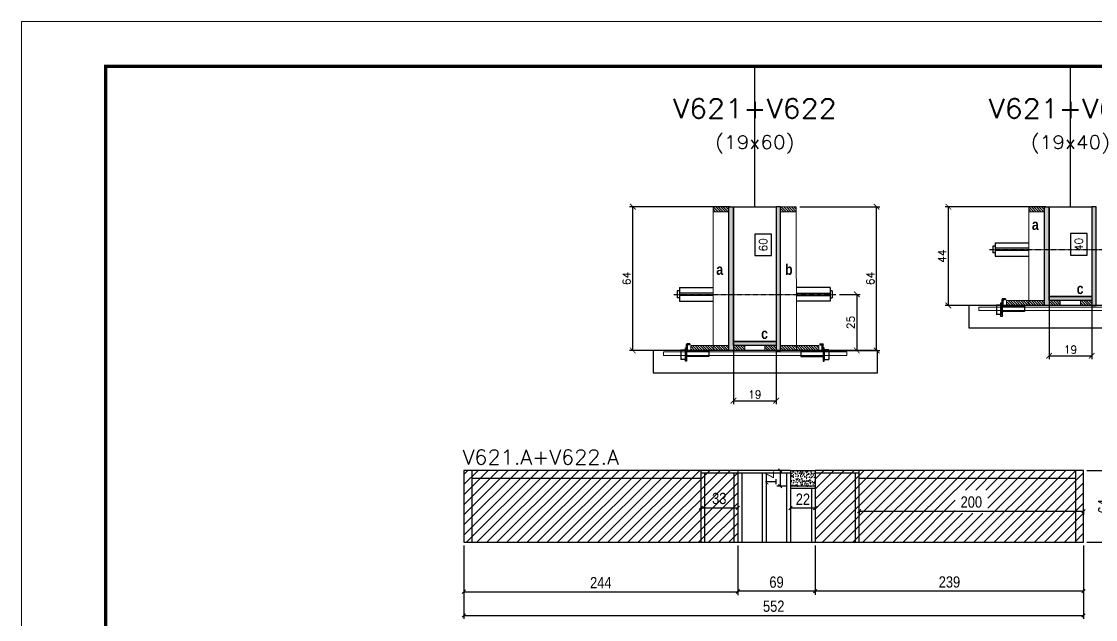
# Model space of a CAD drawing. Extents: x -20960 to -5926, y -2106 to 21915.
# Drawn here: x -10608 to -9652, y 14491 to 15024 of the extents above; entities that cross this region are included whole.
import ezdxf
from ezdxf.enums import TextEntityAlignment as Align

# ---------------------------------------------------------------- set-up
doc = ezdxf.new("R2010")
doc.units = 0
doc.linetypes.add('DASHED', pattern=[0.75, 0.5, -0.25])
doc.linetypes.add('HIDDEN', pattern=[0.375, 0.25, -0.125])
for name, color, linetype in [('barrote', 251, 'Continuous'), ('COTA', 241, 'Continuous'), ('Cota Seção (2x)', 4, 'Continuous'), ('detalhes', 4, 'Continuous'), ('Painéis', 200, 'Continuous'), ('presilha', 1, 'Continuous'), ('Reaproveitamento', 251, 'Continuous'), ('SARR_2.2x7', 40, 'Continuous'), ('SARR_3.5x7', 81, 'Continuous'), ('TENSOR', 3, 'Continuous'), ('Texto de Titulo', 7, 'Continuous'), ('Texto Qtd Sarr', 242, 'Continuous')]:
    doc.layers.add(name, color=color, linetype=linetype)
for name, color, linetype, lineweight in [('CONCRETO', 251, 'Continuous', 25), ('Folhas', 255, 'Continuous', 9), ('Hachura', 251, 'Continuous', 9), ('Madeira', 126, 'Continuous', 18), ('SARRAFO DE PRESSAO', 251, 'DASHED', 9), ('SCO-___-LAJ', 2, 'Continuous', 0), ('Texto Seção', 7, 'Continuous', 15)]:
    doc.layers.add(name, color=color, linetype=linetype, lineweight=lineweight)
doc.styles.add('COTA TECNICA', font='techl___.ttf', dxfattribs={"height": 10})
doc.styles.add('REGUA-120', font='ROMANS.shx', dxfattribs={"height": 15})
doc.styles.add('Romans', font='romans.shx')
doc.styles.add('TECNICA', font='techb___.ttf', dxfattribs={"height": 10})
doc.dimstyles.new('Cota Seção (2x)', dxfattribs={"dimtxt": 7, "dimasz": 5, "dimexe": 3, "dimexo": 3, "dimgap": 2, "dimtad": 3, "dimdec": 1, "dimlfac": 0.5, "dimzin": 12, "dimdsep": 46, "dimtxsty": 'Romans', "dimblk": 'ARCHTICK', "dimcen": 0, "dimclrd": 4, "dimclre": 4, "dimclrt": 1, "dimadec": 1, "dimazin": 3, "dimtfac": 1, "dimtdec": 1, "dimtmove": 0, "dimatfit": 3, "dimldrblk": 'OBLIQUE', "dimfxl": 1, "dimtolj": 1, "dimtzin": 12, "dimarcsym": 0})
doc.dimstyles.new('Cota Seção interna', dxfattribs={"dimtxt": 7, "dimasz": 6, "dimexe": 0.18, "dimexo": 2, "dimgap": -4, "dimtad": 3, "dimdec": 1, "dimlfac": 0.5, "dimzin": 12, "dimdsep": 46, "dimtxsty": 'Romans', "dimblk": 'ARCHTICK', "dimcen": 0.09, "dimse1": 1, "dimse2": 1, "dimsd1": 1, "dimsd2": 1, "dimclrd": 180, "dimclre": 5, "dimclrt": 1, "dimadec": 0, "dimazin": 3, "dimtfac": 1, "dimtdec": 1, "dimtofl": 0, "dimtmove": 0, "dimatfit": 3, "dimldrblk": 'ARCHTICK', "dimfxl": 1, "dimtolj": 1, "dimtzin": 0, "dimarcsym": 0})
doc.dimstyles.new('PAINEL', dxfattribs={"dimtxt": 10, "dimasz": 3, "dimexe": 3, "dimexo": 3, "dimgap": 3, "dimtad": 1, "dimdec": 1, "dimzin": 12, "dimdsep": 46, "dimtxsty": 'COTA TECNICA', "dimblk1": 'OBLIQUE', "dimblk2": 'OBLIQUE', "dimsah": 1, "dimcen": 0.9, "dimclrd": 4, "dimclre": 4, "dimclrt": 240, "dimadec": 1, "dimazin": 3, "dimtfac": 1, "dimtdec": 1, "dimtmove": 0, "dimatfit": 3, "dimfxl": 1, "dimtolj": 1, "dimtzin": 12, "dimarcsym": 0})
pattern_1 = [(315, (12982.2146, 6501.2966), (1.12253202, 1.12253202), [])]
pattern_2 = [(315, (12982.2146, 6427.6966), (1.12253202, 1.12253202), [])]
pattern_3 = [(315, (13263.2772, 6541.2966), (1.12253202, 1.12253202), [])]

# ---------------------------------------------------------------- blocks, each defined once
blk = doc.blocks.new('9999999999')
at = {"layer": 'Folhas'}
blk.add_lwpolyline([(98138.98, 34190.21), (99623.98, 34190.21), (99623.98, 35240.21), (98138.98, 35240.21)], close=True, dxfattribs=at)
at = {"layer": 'Folhas', "color": 30, "const_width": 3}
blk.add_lwpolyline([(98213.98, 34230.21), (99583.98, 34230.21), (99583.98, 35200.21), (98213.98, 35200.21)], close=True, dxfattribs=at)
blk = doc.blocks.new('_Oblique')
at = {"color": 0, "linetype": 'ByBlock', "lineweight": -2}
blk.add_line((-0.5, -0.5), (0.5, 0.5), dxfattribs=at)
blk = doc.blocks.new('*D804')
at = {"layer": 'COTA', "color": 4, "linetype": 'ByBlock', "lineweight": -2, "transparency": 16777216}
for p, q in [((-10214.56, 14557.1), (-10214.56, 14513.1)), ((-9970.56, 14557.1), (-9970.56, 14513.1)), ((-10214.56, 14516.1), (-9970.56, 14516.1))]:
    blk.add_line(p, q, dxfattribs=at)
at = {"layer": 'Defpoints', "color": 0, "linetype": 'ByBlock', "transparency": 16777216}
for p in [(-10214.56, 14560.1), (-9970.56, 14560.1), (-9970.56, 14516.1)]:
    blk.add_point(p, dxfattribs=at)
at = {"layer": 'COTA', "color": 4, "linetype": 'ByBlock', "lineweight": -2, "transparency": 16777216, "xscale": 3, "yscale": 3, "zscale": 3, "rotation": 180}
blk.add_blockref('_Oblique', (-10214.56, 14516.1), dxfattribs=at)
at = {"layer": 'COTA', "color": 4, "linetype": 'ByBlock', "lineweight": -2, "transparency": 16777216, "xscale": 3, "yscale": 3, "zscale": 3}
blk.add_blockref('_Oblique', (-9970.56, 14516.1), dxfattribs=at)
at = {"layer": 'COTA', "color": 240, "linetype": 'ByBlock', "transparency": 16777216, "insert": (-10092.56, 14524.17), "char_height": 10, "attachment_point": 5, "style": 'COTA TECNICA'}
blk.add_mtext('\\A1;244', dxfattribs=at)
blk = doc.blocks.new('*D805')
at = {"layer": 'COTA', "color": 4, "linetype": 'ByBlock', "lineweight": -2, "transparency": 16777216}
for p, q in [((-9901.56, 14557.1), (-9901.56, 14513.43)), ((-9662.56, 14557.1), (-9662.56, 14513.43)), ((-9662.56, 14516.43), (-9901.56, 14516.43))]:
    blk.add_line(p, q, dxfattribs=at)
at = {"layer": 'Defpoints', "color": 0, "linetype": 'ByBlock', "transparency": 16777216}
for p in [(-9901.56, 14560.1), (-9662.56, 14560.1), (-9901.56, 14516.43)]:
    blk.add_point(p, dxfattribs=at)
at = {"layer": 'COTA', "color": 4, "linetype": 'ByBlock', "lineweight": -2, "transparency": 16777216, "xscale": 3, "yscale": 3, "zscale": 3, "rotation": 180}
blk.add_blockref('_Oblique', (-9901.56, 14516.43), dxfattribs=at)
at = {"layer": 'COTA', "color": 4, "linetype": 'ByBlock', "lineweight": -2, "transparency": 16777216, "xscale": 3, "yscale": 3, "zscale": 3}
blk.add_blockref('_Oblique', (-9662.56, 14516.43), dxfattribs=at)
at = {"layer": 'COTA', "color": 240, "linetype": 'ByBlock', "transparency": 16777216, "insert": (-9782.06, 14524.68), "char_height": 10, "attachment_point": 5, "style": 'COTA TECNICA'}
blk.add_mtext('\\A1;239', dxfattribs=at)
blk = doc.blocks.new('*D806')
at = {"layer": 'COTA', "color": 4, "linetype": 'ByBlock', "lineweight": -2, "transparency": 16777216}
for p, q in [((-9970.56, 14557.1), (-9970.56, 14513.43)), ((-9901.56, 14557.1), (-9901.56, 14513.43)), ((-9901.56, 14516.43), (-9970.56, 14516.43))]:
    blk.add_line(p, q, dxfattribs=at)
at = {"layer": 'Defpoints', "color": 0, "linetype": 'ByBlock', "transparency": 16777216}
for p in [(-9970.56, 14560.1), (-9901.56, 14560.1), (-9970.56, 14516.43)]:
    blk.add_point(p, dxfattribs=at)
at = {"layer": 'COTA', "color": 4, "linetype": 'ByBlock', "lineweight": -2, "transparency": 16777216, "xscale": 3, "yscale": 3, "zscale": 3, "rotation": 180}
blk.add_blockref('_Oblique', (-9970.56, 14516.43), dxfattribs=at)
at = {"layer": 'COTA', "color": 4, "linetype": 'ByBlock', "lineweight": -2, "transparency": 16777216, "xscale": 3, "yscale": 3, "zscale": 3}
blk.add_blockref('_Oblique', (-9901.56, 14516.43), dxfattribs=at)
at = {"layer": 'COTA', "color": 240, "linetype": 'ByBlock', "transparency": 16777216, "insert": (-9936.06, 14524.56), "char_height": 10, "attachment_point": 5, "style": 'COTA TECNICA'}
blk.add_mtext('\\A1;69', dxfattribs=at)
blk = doc.blocks.new('_ArchTick')
at = {"color": 0, "linetype": 'ByBlock', "const_width": 0.15}
blk.add_lwpolyline([(-0.5, -0.5), (0.5, 0.5)], dxfattribs=at)
blk = doc.blocks.new('*D811')
at = {"layer": 'COTA', "color": 4, "lineweight": -2, "transparency": 16777216}
for p, q in [((-9977.41, 14858.94), (-10067.05, 14858.94)), ((-10064.05, 14730.94), (-10064.05, 14858.94)), ((-10015.41, 14730.94), (-10067.05, 14730.94))]:
    blk.add_line(p, q, dxfattribs=at)
at = {"layer": 'Defpoints', "color": 0, "transparency": 16777216}
for p in [(-10064.05, 14858.94), (-9974.41, 14858.94), (-10012.41, 14730.94)]:
    blk.add_point(p, dxfattribs=at)
at = {"layer": 'COTA', "color": 4, "lineweight": -2, "transparency": 16777216, "xscale": 5, "yscale": 5, "zscale": 5}
for p, rotation in [((-10064.05, 14858.94), 90), ((-10064.05, 14730.94), 270)]:
    blk.add_blockref('_ArchTick', p, dxfattribs=dict(at, rotation=rotation))
at = {"layer": 'COTA', "color": 1, "transparency": 16777216, "insert": (-10069.55, 14794.94), "char_height": 7, "attachment_point": 5, "rotation": 90, "style": 'Romans'}
blk.add_mtext('\\A1;64', dxfattribs=at)
blk = doc.blocks.new('*D812')
at = {"layer": 'COTA', "color": 4, "lineweight": -2, "transparency": 16777216}
for p, q in [((-9915.42, 14858.94), (-9843.93, 14858.94)), ((-9846.93, 14730.94), (-9846.93, 14858.94)), ((-9895.41, 14730.94), (-9843.93, 14730.94))]:
    blk.add_line(p, q, dxfattribs=at)
at = {"layer": 'Defpoints', "color": 0, "transparency": 16777216}
for p in [(-9918.42, 14858.94), (-9846.93, 14858.94), (-9898.41, 14730.94)]:
    blk.add_point(p, dxfattribs=at)
at = {"layer": 'COTA', "color": 4, "lineweight": -2, "transparency": 16777216, "xscale": 5, "yscale": 5, "zscale": 5}
for p, rotation in [((-9846.93, 14858.94), 90), ((-9846.93, 14730.94), 270)]:
    blk.add_blockref('_ArchTick', p, dxfattribs=dict(at, rotation=rotation))
at = {"layer": 'COTA', "color": 1, "transparency": 16777216, "insert": (-9852.43, 14794.94), "char_height": 7, "attachment_point": 5, "rotation": 90, "style": 'Romans'}
blk.add_mtext('\\A1;64', dxfattribs=at)
blk = doc.blocks.new('*D813')
at = {"layer": 'Cota Seção (2x)', "color": 180, "lineweight": -2, "transparency": 16777216}
for p, q in [((-9940.41, 14834.44), (-9955.41, 14834.44)), ((-9955.41, 14834.44), (-9955.41, 14815.44)), ((-9940.41, 14815.44), (-9940.41, 14834.44)), ((-9955.41, 14815.44), (-9940.41, 14815.44))]:
    blk.add_line(p, q, dxfattribs=at)
at = {"layer": 'Defpoints', "color": 0, "transparency": 16777216}
for p in [(-9936.42, 14858.94), (-9936.41, 14858.94), (-9936.41, 14738.94)]:
    blk.add_point(p, dxfattribs=at)
at = {"layer": 'Cota Seção (2x)', "color": 1, "transparency": 16777216, "insert": (-9947.91, 14824.94), "char_height": 7, "attachment_point": 5, "rotation": 90, "style": 'Romans'}
blk.add_mtext('\\A1;60', dxfattribs=at)
blk = doc.blocks.new('titulo1')
at = {"layer": 'Defpoints', "color": 252, "linetype": 'HIDDEN', "ltscale": 2}
blk.add_line((0, 0), (0, 125), dxfattribs=at)
at = {"layer": 'Defpoints', "style": 'Romans', "oblique": 15}
blk.add_attdef('FOLHA', text='', height=10, dxfattribs=at).set_placement((0, 15.58), align=Align.MIDDLE_CENTER)
at = {"layer": 'Texto Qtd Sarr', "color": 3, "style": 'Romans', "oblique": 15}
for tag, height, p in [('TITULO', 17, (0, 71.45)), ('SEÇÃO', 12, (0, 41.55))]:
    blk.add_attdef(tag, text='', height=height, dxfattribs=at).set_placement(p, align=Align.MIDDLE_CENTER)
blk = doc.blocks.new('PRESILHA METÁLICA 1')
at = {"layer": 'presilha'}
for p, q in [((6, 15.5), (7.5, 15.5)), ((6, -2.5), (6, 15.5)), ((7.5, 10.6), (7.5, 19.9)), ((7.5, 15.5), (7.5, -2.5)), ((12, 21), (8.6, 21)), ((9, 11.6), (9, 18.9)), ((12, 19.5), (9.6, 19.5)), ((12, 21), (12, 19.5)), ((0, 13), (6, 13)), ((0, 13), (0, 0)), ((6, 0), (0, 0)), ((6, 13), (6, 0)), ((37.5, 4.1), (7.5, 4.1)), ((37.5, 11), (9.6, 11)), ((37.5, 11), (37.5, 4.1)), ((7.5, -2.5), (6, -2.5))]:
    blk.add_line(p, q, dxfattribs=at)
for centre, radius, start, end in [((8.6, 19.9), 1.14, 90, 180), ((9.6, 18.9), 0.57, 90, 180), ((9.6, 11.6), 0.57, 180, 270)]:
    blk.add_arc(centre, radius, start, end, dxfattribs=at)
blk = doc.blocks.new('*D814')
at = {"layer": 'COTA', "color": 4, "lineweight": -2, "transparency": 16777216}
for p, q in [((-9974.41, 14732.34), (-9974.41, 14683.21)), ((-9936.41, 14732.34), (-9936.41, 14683.21)), ((-9974.41, 14686.21), (-9936.41, 14686.21))]:
    blk.add_line(p, q, dxfattribs=at)
at = {"layer": 'Defpoints', "color": 0, "transparency": 16777216}
for p in [(-9974.41, 14735.34), (-9936.41, 14735.34), (-9936.41, 14686.21)]:
    blk.add_point(p, dxfattribs=at)
at = {"layer": 'COTA', "color": 4, "lineweight": -2, "transparency": 16777216, "xscale": 5, "yscale": 5, "zscale": 5, "rotation": 180}
blk.add_blockref('_ArchTick', (-9974.41, 14686.21), dxfattribs=at)
at = {"layer": 'COTA', "color": 4, "lineweight": -2, "transparency": 16777216, "xscale": 5, "yscale": 5, "zscale": 5}
blk.add_blockref('_ArchTick', (-9936.41, 14686.21), dxfattribs=at)
at = {"layer": 'COTA', "color": 1, "transparency": 16777216, "insert": (-9955.41, 14691.71), "char_height": 7, "attachment_point": 5, "style": 'Romans'}
blk.add_mtext('\\A1;19', dxfattribs=at)
blk = doc.blocks.new('*D832')
at = {"layer": 'COTA', "color": 4, "lineweight": -2, "transparency": 16777216}
for p, q in [((-9862.56, 14589.1), (-9862.56, 14584.77)), ((-9862.56, 14587.77), (-9662.56, 14587.77)), ((-9662.56, 14589.1), (-9662.56, 14584.77))]:
    blk.add_line(p, q, dxfattribs=at)
at = {"layer": 'Defpoints', "color": 0, "transparency": 16777216}
for p in [(-9862.56, 14592.1), (-9662.56, 14592.1), (-9662.56, 14587.77)]:
    blk.add_point(p, dxfattribs=at)
at = {"layer": 'COTA', "color": 4, "lineweight": -2, "transparency": 16777216, "xscale": 3, "yscale": 3, "zscale": 3, "rotation": 180}
blk.add_blockref('_Oblique', (-9862.56, 14587.77), dxfattribs=at)
at = {"layer": 'COTA', "color": 4, "lineweight": -2, "transparency": 16777216, "xscale": 3, "yscale": 3, "zscale": 3}
blk.add_blockref('_Oblique', (-9662.56, 14587.77), dxfattribs=at)
at = {"layer": 'COTA', "color": 240, "transparency": 16777216, "insert": (-9762.56, 14595.88), "char_height": 10, "attachment_point": 5, "style": 'COTA TECNICA'}
blk.add_mtext('\\A1;200', dxfattribs=at)
blk = doc.blocks.new('*D833')
at = {"layer": 'COTA', "color": 4, "lineweight": -2, "transparency": 16777216}
blk.add_line((-10003.56, 14590.87), (-9970.56, 14590.87), dxfattribs=at)
at = {"layer": 'Defpoints', "color": 0, "transparency": 16777216}
for p in [(-10003.56, 14590.87), (-9970.56, 14590.87), (-9970.56, 14590.87)]:
    blk.add_point(p, dxfattribs=at)
at = {"layer": 'COTA', "color": 4, "lineweight": -2, "transparency": 16777216, "xscale": 3, "yscale": 3, "zscale": 3, "rotation": 180}
blk.add_blockref('_Oblique', (-10003.56, 14590.87), dxfattribs=at)
at = {"layer": 'COTA', "color": 4, "lineweight": -2, "transparency": 16777216, "xscale": 3, "yscale": 3, "zscale": 3}
blk.add_blockref('_Oblique', (-9970.56, 14590.87), dxfattribs=at)
at = {"layer": 'COTA', "color": 240, "transparency": 16777216, "insert": (-9987.06, 14599.08), "char_height": 10, "attachment_point": 5, "style": 'COTA TECNICA'}
blk.add_mtext('\\A1;33', dxfattribs=at)
blk = doc.blocks.new('*D834')
at = {"layer": 'COTA', "color": 4, "lineweight": -2, "transparency": 16777216}
for p, q in [((-9659.56, 14624.1), (-9633.44, 14624.1)), ((-9636.44, 14560.1), (-9636.44, 14624.1)), ((-9659.56, 14560.1), (-9633.44, 14560.1))]:
    blk.add_line(p, q, dxfattribs=at)
at = {"layer": 'Defpoints', "color": 0, "transparency": 16777216}
for p in [(-9662.56, 14624.1), (-9636.44, 14624.1), (-9662.56, 14560.1)]:
    blk.add_point(p, dxfattribs=at)
at = {"layer": 'COTA', "color": 4, "lineweight": -2, "transparency": 16777216, "xscale": 3, "yscale": 3, "zscale": 3}
for p, rotation in [((-9636.44, 14624.1), 90), ((-9636.44, 14560.1), 270)]:
    blk.add_blockref('_Oblique', p, dxfattribs=dict(at, rotation=rotation))
at = {"layer": 'COTA', "color": 240, "transparency": 16777216, "insert": (-9644.54, 14592.1), "char_height": 10, "attachment_point": 5, "rotation": 90, "style": 'COTA TECNICA'}
blk.add_mtext('\\A1;64', dxfattribs=at)
blk = doc.blocks.new('*D819')
at = {"layer": 'COTA', "color": 4, "lineweight": -2, "transparency": 16777216}
for p, q in [((-9880.1, 14780.91), (-9861.55, 14780.91)), ((-9864.55, 14780.91), (-9864.55, 14730.94)), ((-9880.1, 14730.94), (-9861.55, 14730.94))]:
    blk.add_line(p, q, dxfattribs=at)
at = {"layer": 'Defpoints', "color": 0, "transparency": 16777216}
for p in [(-9883.1, 14780.91), (-9883.1, 14730.94), (-9864.55, 14730.94)]:
    blk.add_point(p, dxfattribs=at)
at = {"layer": 'COTA', "color": 4, "lineweight": -2, "transparency": 16777216, "xscale": 5, "yscale": 5, "zscale": 5}
for p, rotation in [((-9864.55, 14780.91), 90), ((-9864.55, 14730.94), 270)]:
    blk.add_blockref('_ArchTick', p, dxfattribs=dict(at, rotation=rotation))
at = {"layer": 'COTA', "color": 1, "transparency": 16777216, "insert": (-9870.05, 14755.93), "char_height": 7, "attachment_point": 5, "rotation": 90, "style": 'Romans'}
blk.add_mtext('\\A1;25', dxfattribs=at)
blk = doc.blocks.new('*D835')
at = {"layer": 'COTA', "color": 4, "lineweight": -2, "ltscale": 25, "transparency": 16777216}
for p, q in [((-10214.56, 14557.1), (-10214.56, 14491.99)), ((-9662.56, 14557.1), (-9662.56, 14491.99)), ((-10214.56, 14494.99), (-9662.56, 14494.99))]:
    blk.add_line(p, q, dxfattribs=at)
at = {"layer": 'Defpoints', "color": 0, "ltscale": 25, "transparency": 16777216}
for p in [(-10214.56, 14560.1), (-9662.56, 14560.1), (-9662.56, 14494.99)]:
    blk.add_point(p, dxfattribs=at)
at = {"layer": 'COTA', "color": 4, "lineweight": -2, "ltscale": 25, "transparency": 16777216, "xscale": 3, "yscale": 3, "zscale": 3, "rotation": 180}
blk.add_blockref('_Oblique', (-10214.56, 14494.99), dxfattribs=at)
at = {"layer": 'COTA', "color": 4, "lineweight": -2, "ltscale": 25, "transparency": 16777216, "xscale": 3, "yscale": 3, "zscale": 3}
blk.add_blockref('_Oblique', (-9662.56, 14494.99), dxfattribs=at)
at = {"layer": 'COTA', "color": 240, "ltscale": 25, "transparency": 16777216, "insert": (-9938.56, 14503.1), "char_height": 10, "attachment_point": 5, "style": 'COTA TECNICA'}
blk.add_mtext('\\A1;552', dxfattribs=at)
blk = doc.blocks.new('*D821')
at = {"layer": 'COTA', "color": 4, "lineweight": -2, "transparency": 16777216}
for p, q in [((-9696.34, 14858.94), (-9785.99, 14858.94)), ((-9782.99, 14770.94), (-9782.99, 14858.94)), ((-9734.34, 14770.94), (-9785.99, 14770.94))]:
    blk.add_line(p, q, dxfattribs=at)
at = {"layer": 'Defpoints', "color": 0, "transparency": 16777216}
for p in [(-9782.99, 14858.94), (-9693.34, 14858.94), (-9731.34, 14770.94)]:
    blk.add_point(p, dxfattribs=at)
at = {"layer": 'COTA', "color": 4, "lineweight": -2, "transparency": 16777216, "xscale": 5, "yscale": 5, "zscale": 5}
for p, rotation in [((-9782.99, 14858.94), 90), ((-9782.99, 14770.94), 270)]:
    blk.add_blockref('_ArchTick', p, dxfattribs=dict(at, rotation=rotation))
at = {"layer": 'COTA', "color": 1, "transparency": 16777216, "insert": (-9788.49, 14814.94), "char_height": 7, "attachment_point": 5, "rotation": 90, "style": 'Romans'}
blk.add_mtext('\\A1;44', dxfattribs=at)
blk = doc.blocks.new('*D823')
at = {"layer": 'Cota Seção (2x)', "color": 180, "lineweight": -2, "transparency": 16777216}
for p, q in [((-9659.35, 14835.01), (-9674.35, 14835.01)), ((-9674.35, 14835.01), (-9674.35, 14815.67)), ((-9659.35, 14815.67), (-9659.35, 14835.01)), ((-9674.35, 14815.67), (-9659.35, 14815.67))]:
    blk.add_line(p, q, dxfattribs=at)
at = {"layer": 'Defpoints', "color": 0, "transparency": 16777216}
for p in [(-9655.35, 14858.94), (-9655.35, 14858.94), (-9655.34, 14778.94)]:
    blk.add_point(p, dxfattribs=at)
at = {"layer": 'Cota Seção (2x)', "color": 1, "transparency": 16777216, "insert": (-9666.85, 14825.34), "char_height": 7, "attachment_point": 5, "rotation": 90, "style": 'Romans'}
blk.add_mtext('\\A1;40', dxfattribs=at)
blk = doc.blocks.new('*D824')
at = {"layer": 'COTA', "color": 4, "lineweight": -2, "transparency": 16777216}
for p, q in [((-9693.34, 14772.34), (-9693.34, 14723.21)), ((-9655.34, 14772.34), (-9655.34, 14723.21)), ((-9693.34, 14726.21), (-9655.34, 14726.21))]:
    blk.add_line(p, q, dxfattribs=at)
at = {"layer": 'Defpoints', "color": 0, "transparency": 16777216}
for p in [(-9693.34, 14775.34), (-9655.34, 14775.34), (-9655.34, 14726.21)]:
    blk.add_point(p, dxfattribs=at)
at = {"layer": 'COTA', "color": 4, "lineweight": -2, "transparency": 16777216, "xscale": 5, "yscale": 5, "zscale": 5, "rotation": 180}
blk.add_blockref('_ArchTick', (-9693.34, 14726.21), dxfattribs=at)
at = {"layer": 'COTA', "color": 4, "lineweight": -2, "transparency": 16777216, "xscale": 5, "yscale": 5, "zscale": 5}
blk.add_blockref('_ArchTick', (-9655.34, 14726.21), dxfattribs=at)
at = {"layer": 'COTA', "color": 1, "transparency": 16777216, "insert": (-9674.34, 14731.71), "char_height": 7, "attachment_point": 5, "style": 'Romans'}
blk.add_mtext('\\A1;19', dxfattribs=at)
blk = doc.blocks.new('*D846')
at = {"layer": 'COTA', "color": 4, "lineweight": -2, "ltscale": 25, "transparency": 16777216}
for p, q in [((-9926.56, 14624.1), (-9935.91, 14624.1)), ((-9932.91, 14624.1), (-9932.91, 14610.1)), ((-9926.56, 14610.1), (-9935.91, 14610.1))]:
    blk.add_line(p, q, dxfattribs=at)
at = {"layer": 'Defpoints', "color": 0, "ltscale": 25, "transparency": 16777216}
for p in [(-9923.56, 14624.1), (-9932.91, 14610.1), (-9923.56, 14610.1)]:
    blk.add_point(p, dxfattribs=at)
at = {"layer": 'COTA', "color": 4, "lineweight": -2, "ltscale": 25, "transparency": 16777216, "xscale": 3, "yscale": 3, "zscale": 3}
for p, rotation in [((-9932.91, 14624.1), 90), ((-9932.91, 14610.1), 270)]:
    blk.add_blockref('_Oblique', p, dxfattribs=dict(at, rotation=rotation))
at = {"layer": 'COTA', "color": 240, "ltscale": 25, "transparency": 16777216, "insert": (-9940.98, 14617.1), "char_height": 10, "attachment_point": 5, "rotation": 90, "style": 'COTA TECNICA'}
blk.add_mtext('\\A1;14', dxfattribs=at)
blk = doc.blocks.new('*D847')
at = {"layer": 'COTA', "color": 4, "lineweight": -2, "ltscale": 25, "transparency": 16777216}
for p, q in [((-9923.56, 14607.1), (-9923.56, 14587.44)), ((-9901.56, 14607.1), (-9901.56, 14587.44)), ((-9901.56, 14590.44), (-9923.56, 14590.44))]:
    blk.add_line(p, q, dxfattribs=at)
at = {"layer": 'Defpoints', "color": 0, "ltscale": 25, "transparency": 16777216}
for p in [(-9923.56, 14610.1), (-9901.56, 14610.1), (-9923.56, 14590.44)]:
    blk.add_point(p, dxfattribs=at)
at = {"layer": 'COTA', "color": 4, "lineweight": -2, "ltscale": 25, "transparency": 16777216, "xscale": 3, "yscale": 3, "zscale": 3, "rotation": 180}
blk.add_blockref('_Oblique', (-9923.56, 14590.44), dxfattribs=at)
at = {"layer": 'COTA', "color": 4, "lineweight": -2, "ltscale": 25, "transparency": 16777216, "xscale": 3, "yscale": 3, "zscale": 3}
blk.add_blockref('_Oblique', (-9901.56, 14590.44), dxfattribs=at)
at = {"layer": 'COTA', "color": 240, "ltscale": 25, "transparency": 16777216, "insert": (-9912.56, 14598.44), "char_height": 10, "attachment_point": 5, "style": 'COTA TECNICA'}
blk.add_mtext('\\A1;22', dxfattribs=at)

msp = doc.modelspace()

# ---------------------------------------------------------------- hatches: boundary and pattern name
at = {"layer": 'COTA', "linetype": 'ByBlock'}
h = msp.add_hatch(dxfattribs=at)
h.set_pattern_fill('AR-CONC', color=256, scale=0.03)
h.set_pattern_definition([(50, (-150912.2337, -13718.9603), (5.46554007, -0.47817257), [0.5715, -6.2865]), (355, (-150912.2337, -13718.9603), (-1.05730264, 5.73170536), [0.4572, -5.02921753]), (100.4514447, (-150911.778, -13719), (4.40823741, 5.25353256), [0.48570026, -5.34270734]), (46.1842, (-150912.234, -13717.436), (8.13237123, -1.26126984), [0.85725, -9.42975]), (96.6355576, (-150911.556, -13717.541), (7.122124, 7.42278374), [0.7285507, -8.01406824]), (351.184151, (-150912.234, -13717.436), (7.122124, 7.42278374), [0.685799, -7.54379196]), (21, (-150911.4717, -13717.8173), (4.54843174, -3.06795595), [0.5715, -6.2865]), (326, (-150911.4717, -13717.8173), (1.85406085, 5.52563898), [0.4572, -5.0292]), (71.451445, (-150911.0926, -13718.073), (6.40249258, 2.45768307), [0.48570026, -5.34269813]), (37.5, (-150912.2337, -13718.9603), (0.092658098, 2.536651166), [0, -4.96824, 0, -5.1054, 0, -5.04825]), (7.5, (-150912.2337, -13718.9603), (2.004589875, 3.005417245), [0, -2.91084, 0, -4.85394, 0, -1.92405]), (327.5, (-150913.933, -13718.9603), (4.067717855, -0.17186232), [0, -1.905, 0, -5.9436, 0, -7.8867]), (317.5, (-150914.695, -13718.9603), (4.44387544, 0.76279473), [0, -2.4765, 0, -3.94716, 0, -5.6007])])
h.paths.add_polyline_path([(-9923.56, 14624.1), (-9923.56, 14610.1), (-9901.56, 14610.1), (-9901.56, 14624.1)])
at = {"layer": 'Hachura'}
h = msp.add_hatch(dxfattribs=at)
h.set_pattern_fill('ANSI31', color=256, scale=0.5, angle=270, style=0)
h.set_pattern_definition([(315, (12982.2146, 6551.2966), (1.12253202, 1.12253202), [])])
h.paths.add_polyline_path([(-9978.41, 14854.54), (-9978.41, 14858.94), (-9992.41, 14858.94), (-9992.41, 14854.54)])
h = msp.add_hatch(color=256, dxfattribs=at)
h.dxf.hatch_style = 1
h.paths.add_polyline_path([(-9978.41, 14858.94), (-9974.41, 14858.94), (-9974.41, 14730.94), (-9978.41, 14730.94)])
h = msp.add_hatch(color=256, dxfattribs=at)
h.dxf.hatch_style = 1
h.paths.add_polyline_path([(-9932.42, 14858.94), (-9936.42, 14858.94), (-9936.41, 14730.94), (-9932.41, 14730.94)])
h = msp.add_hatch(dxfattribs=at)
h.set_pattern_fill('ANSI31', color=256, scale=0.5, angle=270, style=0)
h.set_pattern_definition([(315, (12982.2243, 6551.2966), (1.12253202, 1.12253202), [])])
h.paths.add_polyline_path([(-9932.42, 14854.54), (-9932.42, 14858.94), (-9918.42, 14858.94), (-9918.42, 14854.54)])
h = msp.add_hatch(dxfattribs=at)
h.set_pattern_fill('ANSI31', color=256, scale=0.5, angle=270, style=0)
h.set_pattern_definition([(315, (13263.2772, 6551.2966), (1.12253202, 1.12253202), [])])
h.paths.add_polyline_path([(-9697.34, 14854.54), (-9697.34, 14858.94), (-9711.34, 14858.94), (-9711.34, 14854.54)])
h = msp.add_hatch(color=256, dxfattribs=at)
h.dxf.hatch_style = 1
h.paths.add_polyline_path([(-9697.34, 14858.94), (-9693.34, 14858.94), (-9693.34, 14770.94), (-9697.34, 14770.94)])
h = msp.add_hatch(color=256, dxfattribs=at)
h.dxf.hatch_style = 1
h.paths.add_polyline_path([(-9651.35, 14858.94), (-9655.35, 14858.94), (-9655.34, 14770.94), (-9651.34, 14770.94)])
h = msp.add_hatch(color=256, dxfattribs=at)
h.dxf.hatch_style = 1
h.paths.add_polyline_path([(-9693.34, 14775.34), (-9693.34, 14778.94), (-9655.34, 14778.94), (-9655.34, 14775.34)])
h = msp.add_hatch(dxfattribs=at)
h.set_pattern_fill('ANSI31', color=256, scale=0.5, angle=270, style=0)
h.set_pattern_definition(pattern_3)
h.paths.add_polyline_path([(-9731.34, 14770.94), (-9731.34, 14775.34), (-9711.34, 14775.34), (-9711.34, 14770.94)])
h = msp.add_hatch(dxfattribs=at)
h.set_pattern_fill('ANSI31', color=256, scale=0.5, angle=270, style=0)
h.set_pattern_definition([(315, (13263.2772, 6467.6966), (1.12253202, 1.12253202), [])])
h.paths.add_polyline_path([(-9697.34, 14770.94), (-9697.34, 14775.34), (-9711.34, 14775.34), (-9711.34, 14770.94)])
h = msp.add_hatch(dxfattribs=at)
h.set_pattern_fill('ANSI31', color=256, scale=0.5, angle=270, style=0)
h.set_pattern_definition(pattern_3)
h.paths.add_polyline_path([(-9693.34, 14770.94), (-9693.34, 14775.34), (-9683.34, 14775.34), (-9683.34, 14770.94)])
h = msp.add_hatch(dxfattribs=at)
h.set_pattern_fill('ANSI31', color=256, scale=0.5, angle=270, style=0)
h.set_pattern_definition(pattern_3)
h.paths.add_polyline_path([(-9655.34, 14770.94), (-9655.34, 14775.34), (-9665.34, 14775.34), (-9665.34, 14770.94)])
h = msp.add_hatch(dxfattribs=at)
h.set_pattern_fill('ANSI31', color=256, scale=0.5, angle=270, style=0)
h.set_pattern_definition(pattern_1)
h.paths.add_polyline_path([(-10012.41, 14730.94), (-10012.41, 14735.34), (-9992.41, 14735.34), (-9992.41, 14730.94)])
h = msp.add_hatch(dxfattribs=at)
h.set_pattern_fill('ANSI31', color=256, scale=0.5, angle=270, style=0)
h.set_pattern_definition(pattern_2)
h.paths.add_polyline_path([(-9978.41, 14730.94), (-9978.41, 14735.34), (-9992.41, 14735.34), (-9992.41, 14730.94)])
h = msp.add_hatch(color=256, dxfattribs=at)
h.dxf.hatch_style = 1
h.paths.add_polyline_path([(-9974.41, 14735.34), (-9974.41, 14738.94), (-9936.41, 14738.94), (-9936.41, 14735.34)])
h = msp.add_hatch(dxfattribs=at)
h.set_pattern_fill('ANSI31', color=256, scale=0.5, angle=270, style=0)
h.set_pattern_definition(pattern_1)
h.paths.add_polyline_path([(-9974.41, 14730.94), (-9974.41, 14735.34), (-9964.41, 14735.34), (-9964.41, 14730.94)])
h = msp.add_hatch(dxfattribs=at)
h.set_pattern_fill('ANSI31', color=256, scale=0.5, angle=270, style=0)
h.set_pattern_definition(pattern_1)
h.paths.add_polyline_path([(-9936.41, 14730.94), (-9936.41, 14735.34), (-9946.41, 14735.34), (-9946.41, 14730.94)])
h = msp.add_hatch(dxfattribs=at)
h.set_pattern_fill('ANSI31', color=256, scale=0.5, angle=270, style=0)
h.set_pattern_definition(pattern_2)
h.paths.add_polyline_path([(-9932.41, 14730.94), (-9932.41, 14735.34), (-9918.41, 14735.34), (-9918.41, 14730.94)])
h = msp.add_hatch(dxfattribs=at)
h.set_pattern_fill('ANSI31', color=256, scale=0.5, angle=270, style=0)
h.set_pattern_definition(pattern_1)
h.paths.add_polyline_path([(-9898.41, 14730.94), (-9898.41, 14735.34), (-9918.41, 14735.34), (-9918.41, 14730.94)])
at = {"layer": 'Reaproveitamento', "linetype": 'ByBlock'}
h = msp.add_hatch(dxfattribs=at)
h.set_pattern_fill('ANSI31', color=256, scale=2)
h.set_pattern_definition([(45, (-150912.2337, -17164.6856), (-4.49012806, 4.49012806), [])])
h.paths.add_polyline_path([(-10214.56, 14624.1), (-10214.56, 14560.1), (-9970.56, 14560.1), (-9970.56, 14624.1)])
h.paths.add_polyline_path([(-9997.55, 14589.38), (-9975.97, 14589.38), (-9975.97, 14609.96), (-9997.55, 14609.96)], flags=24)
h = msp.add_hatch(dxfattribs=at)
h.set_pattern_fill('ANSI31', color=256, scale=2)
h.set_pattern_definition([(45, (-150912.2337, -13718.96), (-4.49012806, 4.49012806), [])])
h.paths.add_polyline_path([(-9662.56, 14624.1), (-9901.56, 14624.1), (-9901.56, 14560.1), (-9662.56, 14560.1)])
h.paths.add_polyline_path([(-9776.85, 14586.05), (-9747.9, 14586.05), (-9747.9, 14606.64), (-9776.85, 14606.64)], flags=16)

# ---------------------------------------------------------------- linework, layer by layer
at = {"ltscale": 3}
for p, q in [((-9741.34, 14826.91), (-9741.34, 14814.91)), ((-9741.34, 14826.91), (-9711.34, 14826.91)), ((-9743.34, 14823.91), (-9743.34, 14817.91)), ((-9741.34, 14823.91), (-9743.34, 14823.91)), ((-9741.34, 14817.91), (-9743.34, 14817.91)), ((-9711.34, 14821.91), (-9741.34, 14821.91)), ((-9711.34, 14819.91), (-9741.34, 14819.91)), ((-9741.34, 14814.91), (-9711.34, 14814.91)), ((-10024.41, 14783.91), (-10024.41, 14777.91)), ((-10022.41, 14783.91), (-10024.41, 14783.91)), ((-10022.41, 14786.91), (-10022.41, 14774.91)), ((-10022.41, 14786.91), (-9992.41, 14786.91)), ((-9992.41, 14781.91), (-10022.41, 14781.91)), ((-9992.41, 14779.91), (-10022.41, 14779.91)), ((-9888.41, 14786.91), (-9918.41, 14786.91)), ((-9918.41, 14781.91), (-9888.41, 14781.91)), ((-9918.41, 14779.91), (-9888.41, 14779.91)), ((-9888.41, 14786.91), (-9888.41, 14774.91)), ((-9886.41, 14783.91), (-9888.41, 14783.91)), ((-9886.41, 14783.91), (-9886.41, 14777.91)), ((-10022.41, 14777.91), (-10024.41, 14777.91)), ((-10022.41, 14774.91), (-9992.41, 14774.91)), ((-9888.41, 14774.91), (-9918.41, 14774.91)), ((-9888.41, 14777.91), (-9886.41, 14777.91))]:
    msp.add_line(p, q, dxfattribs=at)
at = {"layer": 'barrote'}
for points in [[(-9764.8, 14750.94), (-9565.22, 14750.94), (-9565.22, 14770.94), (-9764.8, 14770.94)], [(-10045.86, 14710.94), (-9846.28, 14710.94), (-9846.28, 14730.94), (-10045.86, 14730.94)]]:
    msp.add_lwpolyline(points, close=True, dxfattribs=at)
at = {"layer": 'CONCRETO'}
for points in [[(-9974.41, 14858.94), (-9936.41, 14858.94), (-9936.41, 14738.94), (-9974.41, 14738.94), (-9974.41, 14858.94)], [(-9693.34, 14858.94), (-9655.34, 14858.94), (-9655.34, 14778.94), (-9693.34, 14778.94), (-9693.34, 14858.94)]]:
    msp.add_lwpolyline(points, close=True, dxfattribs=at)
at = {"layer": 'COTA', "linetype": 'ByBlock'}
msp.add_line((-9923.56, 14624.1), (-9901.56, 14624.1), dxfattribs=at)
at = {"layer": 'Madeira'}
for points in [[(-9978.41, 14854.54), (-9978.41, 14858.94), (-9992.41, 14858.94), (-9992.41, 14854.54)], [(-9978.41, 14858.94), (-9992.41, 14858.94), (-9992.41, 14730.94), (-9978.41, 14730.94)], [(-9932.42, 14854.54), (-9932.42, 14858.94), (-9918.42, 14858.94), (-9918.42, 14854.54)], [(-9932.42, 14858.94), (-9918.42, 14858.94), (-9918.41, 14730.94), (-9932.41, 14730.94)], [(-9697.34, 14854.54), (-9697.34, 14858.94), (-9711.34, 14858.94), (-9711.34, 14854.54)], [(-9697.34, 14858.94), (-9711.34, 14858.94), (-9711.34, 14770.94), (-9697.34, 14770.94)], [(-9731.34, 14770.94), (-9731.34, 14775.34), (-9711.34, 14775.34), (-9711.34, 14770.94)], [(-9697.34, 14770.94), (-9697.34, 14775.34), (-9711.34, 14775.34), (-9711.34, 14770.94)], [(-9693.34, 14770.94), (-9693.34, 14775.34), (-9683.34, 14775.34), (-9683.34, 14770.94)], [(-9655.34, 14770.94), (-9655.34, 14775.34), (-9665.34, 14775.34), (-9665.34, 14770.94)], [(-10012.41, 14730.94), (-10012.41, 14735.34), (-9992.41, 14735.34), (-9992.41, 14730.94)], [(-9978.41, 14730.94), (-9978.41, 14735.34), (-9992.41, 14735.34), (-9992.41, 14730.94)], [(-9974.41, 14730.94), (-9974.41, 14735.34), (-9964.41, 14735.34), (-9964.41, 14730.94)], [(-9936.41, 14730.94), (-9936.41, 14735.34), (-9946.41, 14735.34), (-9946.41, 14730.94)], [(-9932.41, 14730.94), (-9932.41, 14735.34), (-9918.41, 14735.34), (-9918.41, 14730.94)], [(-9898.41, 14730.94), (-9898.41, 14735.34), (-9918.41, 14735.34), (-9918.41, 14730.94)]]:
    msp.add_lwpolyline(points, close=True, dxfattribs=at)
at = {"layer": 'Painéis', "linetype": 'ByBlock'}
for p, q in [((-10214.56, 14624.1), (-10214.56, 14560.1)), ((-9923.56, 14624.1), (-10214.56, 14624.1)), ((-9970.56, 14624.1), (-9970.56, 14560.1)), ((-9923.56, 14624.1), (-9923.56, 14610.1)), ((-9662.56, 14624.1), (-9901.56, 14624.1)), ((-9901.56, 14624.1), (-9901.56, 14560.1)), ((-9901.56, 14624.1), (-9901.56, 14610.1)), ((-9662.56, 14560.1), (-9662.56, 14624.1)), ((-9901.56, 14610.1), (-9923.56, 14610.1)), ((-10214.56, 14560.1), (-9662.56, 14560.1))]:
    msp.add_line(p, q, dxfattribs=at)
at = {"layer": 'Painéis'}
for points in [[(-9978.41, 14858.94), (-9974.41, 14858.94), (-9974.41, 14730.94), (-9978.41, 14730.94)], [(-9932.42, 14858.94), (-9936.42, 14858.94), (-9936.41, 14730.94), (-9932.41, 14730.94)], [(-9697.34, 14858.94), (-9693.34, 14858.94), (-9693.34, 14770.94), (-9697.34, 14770.94)], [(-9651.35, 14858.94), (-9655.35, 14858.94), (-9655.34, 14770.94), (-9651.34, 14770.94)], [(-9693.34, 14775.34), (-9693.34, 14778.94), (-9655.34, 14778.94), (-9655.34, 14775.34)], [(-9974.41, 14735.34), (-9974.41, 14738.94), (-9936.41, 14738.94), (-9936.41, 14735.34)]]:
    msp.add_lwpolyline(points, close=True, dxfattribs=at)
at = {"layer": 'SARR_2.2x7', "linetype": 'Continuous'}
for p, q in [((-10207.56, 14624.1), (-10207.56, 14560.1)), ((-10207.56, 14617.1), (-10003.56, 14617.1)), ((-10003.56, 14621.91), (-9970.56, 14621.91)), ((-9970.56, 14621.91), (-9923.56, 14621.91)), ((-9901.56, 14621.91), (-9862.56, 14621.91)), ((-9862.56, 14617.11), (-9669.56, 14617.1)), ((-9669.56, 14560.1), (-9669.56, 14624.1)), ((-9901.56, 14607.9), (-9923.56, 14607.9))]:
    msp.add_line(p, q, dxfattribs=at)
at = {"layer": 'SARR_3.5x7'}
for p, q in [((-10003.56, 14624.1), (-10003.56, 14560.1)), ((-10000.06, 14621.9), (-10000.06, 14560.1)), ((-9974.06, 14621.9), (-9974.06, 14560.1)), ((-9967.06, 14621.9), (-9967.06, 14560.1)), ((-9948.72, 14621.9), (-9948.72, 14560.1)), ((-9945.22, 14621.9), (-9945.22, 14560.1)), ((-9927.06, 14621.91), (-9927.06, 14560.1)), ((-9923.56, 14621.91), (-9923.56, 14560.1)), ((-9866.06, 14621.91), (-9866.06, 14560.1)), ((-9862.56, 14560.1), (-9862.56, 14624.1)), ((-9905.06, 14607.9), (-9905.06, 14560.1))]:
    msp.add_line(p, q, dxfattribs=at)
at = {"layer": 'SCO-___-LAJ', "color": 1}
for points in [[(-9755.8, 14769.61), (-9592.53, 14769.61), (-9592.53, 14766.41), (-9755.8, 14766.41)], [(-10036.86, 14729.61), (-9873.59, 14729.61), (-9873.59, 14726.41), (-10036.86, 14726.41)]]:
    msp.add_lwpolyline(points, close=True, dxfattribs=at)
at = {"layer": 'TENSOR', "linetype": 'HIDDEN', "ltscale": 0.5}
for p, q in [((-9746.34, 14820.91), (-9602.04, 14820.91)), ((-10027.41, 14780.91), (-9883.1, 14780.91))]:
    msp.add_line(p, q, dxfattribs=at)

# ---------------------------------------------------------------- block references
at = {"layer": 'presilha', "yscale": 0.6666666666666666, "zscale": 0.6666666666666666}
for p, xscale in [((-9740.21, 14762.97), 0.6666666666666666), ((-10021.27, 14722.97), 0.6666666666666666), ((-9889.54, 14722.97), -0.6666666666666666)]:
    msp.add_blockref('PRESILHA METÁLICA 1', p, dxfattribs=dict(at, xscale=xscale))
at = {"layer": 'SARRAFO DE PRESSAO', "color": 6, "linetype": 'ByBlock'}
msp.add_blockref('9999999999', (-108747.48, -20216.26), dxfattribs=at)
at = {"layer": 'Texto Seção'}
ref = msp.add_blockref('titulo1', (-9955.41, 14858.94), dxfattribs=at)
ref.add_attrib('TITULO', 'V621+V622', dxfattribs={"layer": 'Texto de Titulo', "color": 7, "height": 17, "style": 'Romans', "width": 1.1}).set_placement((-9955.41, 14946.44), align=Align.MIDDLE_CENTER)
ref.add_attrib('SEÇÃO', '(19x60)', dxfattribs={"layer": 'Texto de Titulo', "color": 7, "height": 12, "style": 'Romans', "width": 1.1}).set_placement((-9955.41, 14916.44), align=Align.MIDDLE_CENTER)
ref = msp.add_blockref('titulo1', (-9674.34, 14858.94), dxfattribs=at)
ref.add_attrib('TITULO', 'V621+V622', dxfattribs={"layer": 'Texto de Titulo', "color": 7, "height": 17, "style": 'Romans', "width": 1.1}).set_placement((-9674.34, 14946.44), align=Align.MIDDLE_CENTER)
ref.add_attrib('SEÇÃO', '(19x40)', dxfattribs={"layer": 'Texto de Titulo', "color": 7, "height": 12, "style": 'Romans', "width": 1.1}).set_placement((-9674.34, 14916.44), align=Align.MIDDLE_CENTER)

# ---------------------------------------------------------------- texts
at = {"layer": 'detalhes', "style": 'TECNICA'}
for s, p in [('a', (-9708.65, 14838.28)), ('b', (-9928.47, 14798.27)), ('a', (-9989.71, 14798.28)), ('c', (-9668.74, 14781.18)), ('c', (-9949.81, 14741.18))]:
    msp.add_text(s, height=9.6, dxfattribs=at).set_placement(p)
at = {"layer": 'Texto Seção', "style": 'REGUA-120', "width": 1.05}
msp.add_text('V621.A+V622.A', height=13, dxfattribs=at).set_placement((-10215.71, 14629.46))

# ---------------------------------------------------------------- dimensions: what is measured, and where the dimension line sits
at = {"layer": 'COTA'}
for base, p1, p2, dimstyle, picture, middle in [((-10064.05, 14858.94), (-10012.41, 14730.94), (-9974.41, 14858.94), 'Cota Seção (2x)', '*D811', (-10069.55, 14794.94)), ((-9846.93, 14858.94), (-9898.41, 14730.94), (-9918.42, 14858.94), 'Cota Seção (2x)', '*D812', (-9852.43, 14794.94)), ((-9782.99, 14858.94), (-9731.34, 14770.94), (-9693.34, 14858.94), 'Cota Seção (2x)', '*D821', (-9788.49, 14814.94)), ((-9864.55, 14730.94), (-9883.1, 14780.91), (-9883.1, 14730.94), 'Cota Seção (2x)', '*D819', (-9870.05, 14755.93)), ((-9636.44, 14624.1), (-9662.56, 14560.1), (-9662.56, 14624.1), 'PAINEL', '*D834', (-9644.54, 14592.1))]:
    dim = msp.add_linear_dim(base=base, p1=p1, p2=p2, angle=90, dimstyle=dimstyle, dxfattribs=at)
    dim.commit()
    dim.dimension.update_dxf_attribs({"geometry": picture, "text_midpoint": middle})
for base, p1, p2, dimstyle, picture, middle in [((-9655.34, 14726.21), (-9693.34, 14775.34), (-9655.34, 14775.34), 'Cota Seção (2x)', '*D824', (-9674.34, 14731.71)), ((-9936.41, 14686.21), (-9974.41, 14735.34), (-9936.41, 14735.34), 'Cota Seção (2x)', '*D814', (-9955.41, 14691.71)), ((-9970.56, 14590.87), (-10003.56, 14590.87), (-9970.56, 14590.87), 'PAINEL', '*D833', (-9987.06, 14599.08)), ((-9662.56, 14587.77), (-9862.56, 14592.1), (-9662.56, 14592.1), 'PAINEL', '*D832', (-9762.56, 14595.88))]:
    dim = msp.add_linear_dim(base=base, p1=p1, p2=p2, dimstyle=dimstyle, dxfattribs=at)
    dim.commit()
    dim.dimension.update_dxf_attribs({"geometry": picture, "text_midpoint": middle})
at = {"layer": 'COTA', "ltscale": 25}
dim = msp.add_linear_dim(base=(-9932.91, 14610.1), p1=(-9923.56, 14624.1), p2=(-9923.56, 14610.1), angle=90, dimstyle='PAINEL', dxfattribs=at)
dim.commit()
dim.dimension.update_dxf_attribs({"geometry": '*D846', "text_midpoint": (-9932.91, 14617.1), "dimtype": 160})
for base, p1, p2, picture, middle in [((-9923.56, 14590.44), (-9901.56, 14610.1), (-9923.56, 14610.1), '*D847', (-9912.56, 14598.44)), ((-9662.56, 14494.99), (-10214.56, 14560.1), (-9662.56, 14560.1), '*D835', (-9938.56, 14503.1))]:
    dim = msp.add_linear_dim(base=base, p1=p1, p2=p2, dimstyle='PAINEL', dxfattribs=at)
    dim.commit()
    dim.dimension.update_dxf_attribs({"geometry": picture, "text_midpoint": middle})
at = {"layer": 'COTA', "linetype": 'ByBlock'}
for base, p1, p2, picture, middle in [((-9970.56, 14516.1), (-10214.56, 14560.1), (-9970.56, 14560.1), '*D804', (-10092.56, 14524.17)), ((-9970.56, 14516.43), (-9901.56, 14560.1), (-9970.56, 14560.1), '*D806', (-9936.06, 14524.56)), ((-9901.56, 14516.43), (-9662.56, 14560.1), (-9901.56, 14560.1), '*D805', (-9782.06, 14524.68))]:
    dim = msp.add_linear_dim(base=base, p1=p1, p2=p2, dimstyle='PAINEL', dxfattribs=at)
    dim.commit()
    dim.dimension.update_dxf_attribs({"geometry": picture, "text_midpoint": middle})
at = {"layer": 'Cota Seção (2x)'}
for base, p1, p2, picture, middle in [((-9936.41, 14858.94), (-9936.41, 14738.94), (-9936.42, 14858.94), '*D813', (-9936.41, 14824.94)), ((-9655.35, 14858.94), (-9655.34, 14778.94), (-9655.35, 14858.94), '*D823', (-9655.35, 14825.34))]:
    dim = msp.add_linear_dim(base=base, p1=p1, p2=p2, angle=90, dimstyle='Cota Seção interna', dxfattribs=at)
    dim.commit()
    dim.dimension.update_dxf_attribs({"geometry": picture, "text_midpoint": middle, "dimtype": 160})

doc.saveas('drawing.dxf')
